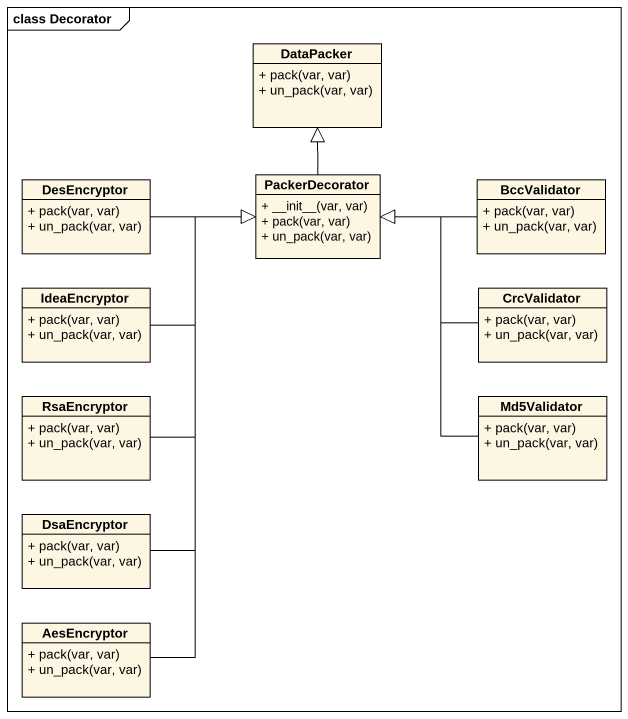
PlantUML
@startuml
mainframe class Decorator
hide circle
hide empty members
skinparam classAttributeIconSize 0
class DataPacker {
  + pack(var, var)
  + un_pack(var, var)
}
class DesEncryptor {
  + pack(var, var)
  + un_pack(var, var)
}
class PackerDecorator {
  + ~__init~__(var, var)
  + pack(var, var)
  + un_pack(var, var)
}
class BccValidator {
  + pack(var, var)
  + un_pack(var, var)
}
class IdeaEncryptor {
  + pack(var, var)
  + un_pack(var, var)
}
class CrcValidator {
  + pack(var, var)
  + un_pack(var, var)
}
class RsaEncryptor {
  + pack(var, var)
  + un_pack(var, var)
}
class Md5Validator {
  + pack(var, var)
  + un_pack(var, var)
}
class DsaEncryptor {
  + pack(var, var)
  + un_pack(var, var)
}
class AesEncryptor {
  + pack(var, var)
  + un_pack(var, var)
}
DesEncryptor -right-|> PackerDecorator
PackerDecorator -up-|> DataPacker
BccValidator -left-|> PackerDecorator
IdeaEncryptor -right-|> PackerDecorator
CrcValidator -left-|> PackerDecorator
RsaEncryptor -up-|> PackerDecorator
Md5Validator -up-|> PackerDecorator
DsaEncryptor -up-|> PackerDecorator
AesEncryptor -up-|> PackerDecorator
@enduml
